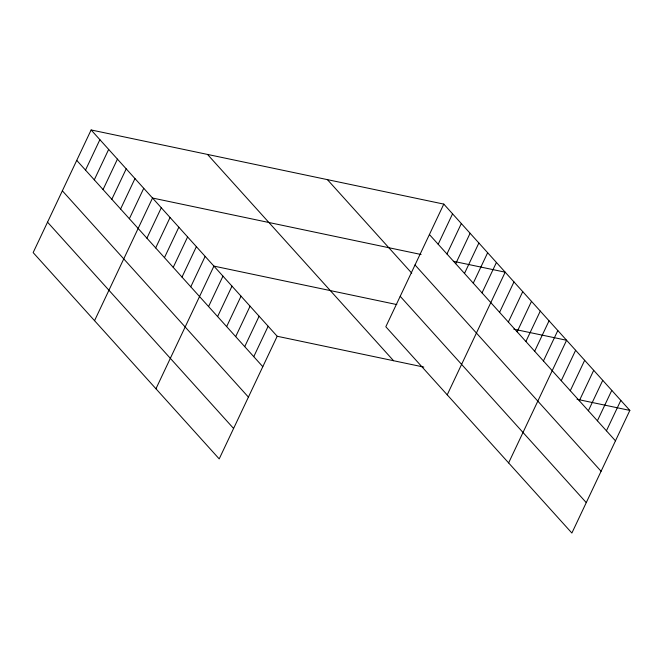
<?xml version="1.0" encoding="UTF-8"?>
<svg xmlns="http://www.w3.org/2000/svg" width="663" height="663" viewBox="0 0 663 663"><rect width="100%" height="100%" fill="white"/><g stroke="black" fill="none" stroke-linecap="round" stroke-linejoin="round"><path stroke-width="0.99" d="M91.121 129.956L33.15 252.595L219.204 458.895L277.184 336.257L91.121 129.956L443.796 204.105L629.85 410.405L571.879 533.044L385.816 326.743L443.796 204.105M85.51 170.101L99.889 139.678M94.287 179.83L108.666 149.407M103.055 189.552L117.434 159.128M111.823 199.281L126.21 168.858M120.6 209.002L134.979 178.579M129.368 218.732L143.747 188.309M94.552 320.677L152.523 198.03L421.08 254.501M146.913 238.183L161.291 207.759M155.681 247.912L170.068 217.489M164.457 257.634L178.836 227.21M173.225 267.363L187.604 236.94M181.993 277.084L196.381 246.661M190.77 286.814L205.149 256.39M155.946 388.758L213.917 266.112L396.805 304.566M208.58 306.555L222.959 276.131M217.613 316.582L231.992 286.159M226.647 326.602L241.034 296.179M235.688 336.622L250.067 306.198M244.722 346.641L259.109 316.218M253.763 356.661L268.142 326.237M438.185 244.249L452.564 213.826M446.953 253.979L461.332 223.555M455.721 263.7L470.108 233.277M464.498 273.429L478.877 243.006M473.266 283.151L487.645 252.727M482.034 292.88L496.421 262.457M447.218 394.825L505.189 272.178L453.359 261.288M499.579 312.331L513.966 281.908M508.355 322.061L522.734 291.637M517.123 331.782L531.502 301.358M525.892 341.511L540.279 311.088M534.668 351.233L549.047 320.809M543.436 360.962L557.815 330.539M508.62 462.907L566.592 340.26L513.775 329.163M561.246 380.711L575.625 350.279M570.279 390.731L584.667 360.307M579.321 400.75L593.7 370.327M588.354 410.77L602.742 380.347M597.396 420.79L611.775 390.366M606.43 430.809L620.817 400.386M277.184 336.257L423.79 367.078M577.042 399.3L629.85 410.405M429.409 234.528L615.471 440.829M415.021 264.96L601.084 471.26M327.414 179.632L411.748 273.148M400.203 296.311L586.266 502.612M207.502 154.421L393.565 360.73M76.742 160.38L262.797 366.68M62.355 190.811L248.418 397.112M47.537 222.163L233.591 428.464"/></g></svg>
